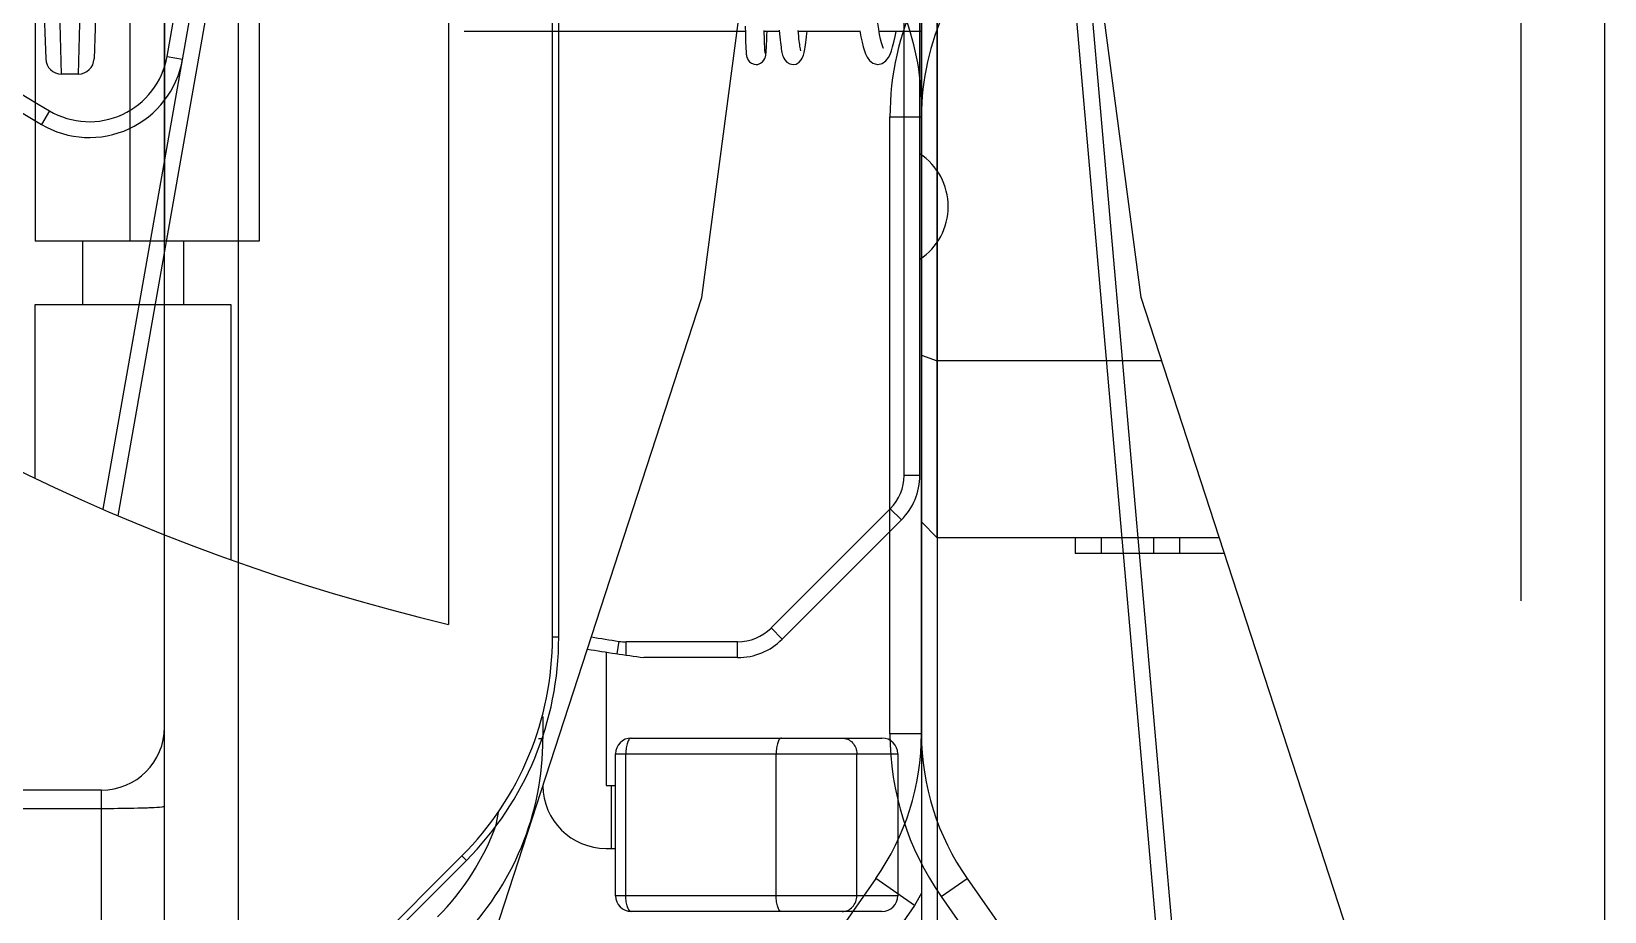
# Model space of a CAD drawing. Header units: millimetres. Extents: x -97344 to -49824, y -57049 to -40247.
# Drawn here: x -69317.88 to -69268.01, y -49653.45 to -49625.55 of the extents above; entities that cross this region are included whole.
import ezdxf

# ---------------------------------------------------------------- set-up
doc = ezdxf.new("R2010")
doc.units = ezdxf.units.MM
doc.header["$LTSCALE"] = 200
doc.linetypes.add('DOT_CENTER', pattern=[14, 12, -1, 0, -1])
for name, color, linetype in [('1', 7, 'Continuous'), ('DIM', 3, 'Continuous'), ('LAY0001', 7, 'Continuous'), ('LAY0012', 7, 'Continuous')]:
    doc.layers.add(name, color=color, linetype=linetype)

# ---------------------------------------------------------------- blocks, each defined once
blk = doc.blocks.new('23-D1020-B_EXTRUSION-MAIN-BODY_BASESTAND-0_5m_Absen-PL__363', base_point=(418.75, -61.98))
at = {"color": 7, "linetype": 'Continuous'}
for p, q in [((419.25, 9.52), (419.25, -47.48)), ((418.75, 9.02), (418.75, -46.98)), ((907.05, -28.338), (907.05, 2.777)), ((907.25, -28.338), (907.25, 2.777)), ((426.282, -38.505), (423.246, -3.803)), ((426.738, -37.98), (423.857, -5.058)), ((880.538, -58.91), (904.18, -35.268)), ((880.679, -59.051), (904.321, -35.409))]:
    blk.add_line(p, q, dxfattribs=at)
at = {"color": 140, "linetype": 'Continuous'}
for p, q in [((907.25, -28.338), (907.05, -28.338)), ((904.321, -35.409), (904.18, -35.268))]:
    blk.add_line(p, q, dxfattribs=at)
at = {"color": 7, "linetype": 'Continuous'}
for radius in [9.8, 10]:
    blk.add_arc((897.25, -28.338), radius, 315, 0, dxfattribs=at)
blk = doc.blocks.new('23-D1023-B_CURAVLE-PLATE-RIGHT_Absen-PL__364', base_point=(865.652, -91.98))
at = {"color": 7, "linetype": 'Continuous'}
for p, q in [((917.75, -31.394), (917.75, -11.839)), ((918.75, -31.394), (918.75, -11.839)), ((906.75, -30.852), (906.75, -31.545)), ((905.268, -34.281), (905.337, -33.889)), ((920.197, -35.983), (927.871, -46.942)), ((919.378, -36.556), (927.051, -47.516))]:
    blk.add_line(p, q, dxfattribs=at)
at = {"color": 140, "linetype": 'Continuous'}
for p, q in [((917.75, -11.839), (918.75, -11.839)), ((918.75, -31.394), (917.75, -31.394)), ((906.612, -31.545), (906.75, -31.545)), ((919.378, -36.556), (920.197, -35.983))]:
    blk.add_line(p, q, dxfattribs=at)
at = {"color": 7, "linetype": 'Continuous'}
for centre, radius, start, end in [((926.75, -11.839), 9, 130, 180), ((926.75, -11.839), 8, 130, 180), ((926.75, -31.394), 9, 180, 215), ((926.75, -31.394), 8, 180, 215), ((897.75, -31.545), 9, 315, 0), ((897.75, -31.545), 8, 314.9999, 339.9999)]:
    blk.add_arc(centre, radius, start, end, dxfattribs=at)
blk = doc.blocks.new('Top1', base_point=(668.75, -75.52))
at = {"color": 7, "linetype": 'Continuous'}
for p, q in [((417.303, -35.983), (386.007, -80.678)), ((418.532, -36.843), (387.236, -81.539)), ((418.75, -36.446), (418.532, -36.843))]:
    blk.add_line(p, q, dxfattribs=at)
at = {"color": 140, "linetype": 'Continuous'}
blk.add_line((418.532, -36.843), (417.303, -35.983), dxfattribs=at)
at = {"color": 7, "linetype": 'Continuous'}
for centre, start, end in [((410.75, -11.503), 0, 45), ((410.75, -31.394), 325, 0)]:
    blk.add_arc(centre, 8, start, end, dxfattribs=at)
at = {"layer": '1', "color": 1, "linetype": 'DOT_CENTER'}
for p, q in [((418.75, 43.169), (418.75, -93.98)), ((918.75, 43.169), (918.75, -93.98))]:
    blk.add_line(p, q, dxfattribs=at)
for name, p in [('23-D1020-B_EXTRUSION-MAIN-BODY_BASESTAND-0_5m_Absen-PL__363', (418.75, -61.98)), ('23-D1023-B_CURAVLE-PLATE-RIGHT_Absen-PL__364', (865.652, -91.98))]:
    blk.add_blockref(name, p)
blk = doc.blocks.new('*U1466')
blk.add_blockref('Top1', (0, -50.114))
blk = doc.blocks.new('*U1467')
at = {"layer": 'DIM', "color": 0, "linetype": 'ByBlock', "lineweight": -2, "transparency": 16777216}
for p in [(0, 0), (500, 0)]:
    blk.add_blockref('*U1466', p, dxfattribs=at)
blk = doc.blocks.new('2250')
at = {"color": 7, "linetype": 'Continuous'}
for p, q in [((-45111.781, -64477.34), (-45111.781, -64433.34)), ((-45566.123, -64433.84), (-45566.123, -64477.34)), ((-45109.439, -64477.34), (-45109.439, -64433.84)), ((-45587.781, -64463.84), (-45587.781, -64438.84)), ((-45587.281, -64464.34), (-45587.281, -64438.84)), ((-45580.818, -64456.724), (-45583.18, -64438.786)), ((-45094.743, -64456.724), (-45092.381, -64438.784)), ((-45088.331, -64462.361), (-45088.331, -64438.84)), ((-45087.831, -64462.361), (-45087.831, -64438.84)), ((-45593.367, -64448.29), (-45602.281, -64448.29)), ((-45593.371, -64448.126), (-45593.365, -64448.35)), ((-45593.365, -64448.35), (-45593.361, -64448.495)), ((-45592.765, -64448.361), (-45592.767, -64448.257)), ((-45592.287, -64448.29), (-45592.766, -64448.29)), ((-45592.762, -64448.455), (-45592.765, -64448.361)), ((-45592.759, -64448.542), (-45592.762, -64448.455)), ((-45592.683, -64448.499), (-45592.679, -64448.395)), ((-45592.679, -64448.395), (-45592.675, -64448.29)), ((-45589.73, -64448.29), (-45591.686, -64448.29)), ((-45587.781, -64448.29), (-45589.124, -64448.29)), ((-45589.076, -64448.531), (-45589.106, -64448.388)), ((-45593.361, -64448.495), (-45593.358, -64448.582)), ((-45593.358, -64448.582), (-45593.355, -64448.66)), ((-45593.355, -64448.66), (-45593.352, -64448.731)), ((-45593.352, -64448.731), (-45593.349, -64448.794)), ((-45593.349, -64448.794), (-45593.346, -64448.851)), ((-45593.346, -64448.851), (-45593.343, -64448.901)), ((-45592.756, -64448.62), (-45592.759, -64448.542)), ((-45592.753, -64448.691), (-45592.756, -64448.62)), ((-45592.751, -64448.753), (-45592.753, -64448.691)), ((-45592.748, -64448.808), (-45592.751, -64448.753)), ((-45592.745, -64448.856), (-45592.748, -64448.808)), ((-45592.698, -64448.818), (-45592.694, -64448.752)), ((-45592.694, -64448.752), (-45592.691, -64448.677)), ((-45592.691, -64448.677), (-45592.687, -64448.593)), ((-45592.687, -64448.593), (-45592.683, -64448.499)), ((-45574.006, -64477.649), (-45580.818, -64456.724)), ((-45101.556, -64477.649), (-45094.743, -64456.724)), ((-45587.781, -64458.547), (-45587.281, -64458.736)), ((-45580.163, -64458.736), (-45587.281, -64458.736)), ((-45087.831, -64462.361), (-45088.331, -64462.361)), ((-45088.77, -64463.422), (-45092.549, -64467.2)), ((-45088.77, -64463.422), (-45088.417, -64463.775)), ((-45587.781, -64463.84), (-45587.281, -64464.34)), ((-45088.417, -64463.775), (-45092.195, -64467.554)), ((-45578.339, -64464.34), (-45587.281, -64464.34)), ((-45582.912, -64464.34), (-45582.912, -64464.84)), ((-45582.083, -64464.34), (-45582.083, -64464.84)), ((-45580.426, -64464.34), (-45580.426, -64464.84)), ((-45579.597, -64464.34), (-45579.597, -64464.84)), ((-45578.176, -64464.84), (-45582.912, -64464.84)), ((-45092.195, -64467.554), (-45092.549, -64467.2)), ((-45097.429, -64468.018), (-45097.369, -64467.623)), ((-45093.609, -64467.64), (-45097.146, -64467.64)), ((-45097.146, -64468.06), (-45097.146, -64467.64)), ((-45093.609, -64468.14), (-45093.609, -64467.64)), ((-45097.781, -64467.956), (-45097.781, -64472.19)), ((-45093.609, -64468.14), (-45096.585, -64468.14)), ((-45096.981, -64470.69), (-45089.034, -64470.69)), ((-45097.481, -64471.19), (-45088.534, -64471.19)), ((-45097.481, -64475.69), (-45097.481, -64471.19)), ((-45097.152, -64475.69), (-45097.152, -64471.19)), ((-45092.388, -64475.69), (-45092.388, -64471.19)), ((-45089.831, -64475.69), (-45089.831, -64471.19)), ((-45088.534, -64471.19), (-45088.534, -64475.69)), ((-45113.781, -64472.34), (-45127.042, -64472.34)), ((-45113.781, -64478.34), (-45113.781, -64472.34)), ((-45097.781, -64472.19), (-45097.481, -64472.19)), ((-45097.608, -64474.19), (-45097.608, -64472.19)), ((-45127.042, -64472.919), (-45113.781, -64472.919)), ((-45097.781, -64474.19), (-45097.481, -64474.19)), ((-45088.534, -64475.69), (-45097.481, -64475.69)), ((-45089.034, -64476.19), (-45096.981, -64476.19))]:
    blk.add_line(p, q, dxfattribs=at)
for points in [[(-45589.106, -64448.388), (-45589.137, -64448.219), (-45589.168, -64448.026), (-45589.2, -64447.807), (-45589.233, -64447.563), (-45589.266, -64447.294), (-45589.3, -64446.999), (-45589.334, -64446.68), (-45589.369, -64446.336), (-45589.404, -64445.97), (-45589.439, -64445.584), (-45589.474, -64445.178), (-45589.509, -64444.756), (-45589.544, -64444.32), (-45589.579, -64443.873), (-45589.614, -64443.417), (-45589.649, -64442.955), (-45589.684, -64442.491)], [(-45591.604, -64448.903), (-45591.603, -64448.906), (-45591.603, -64448.905), (-45591.607, -64448.892), (-45591.612, -64448.87), (-45591.619, -64448.839), (-45591.626, -64448.802), (-45591.633, -64448.757), (-45591.641, -64448.706), (-45591.648, -64448.647), (-45591.656, -64448.583), (-45591.664, -64448.511), (-45591.672, -64448.433), (-45591.681, -64448.348), (-45591.689, -64448.257)], [(-45592.291, -64448.251), (-45592.281, -64448.359), (-45592.272, -64448.459), (-45592.262, -64448.551), (-45592.253, -64448.635), (-45592.243, -64448.712), (-45592.234, -64448.782), (-45592.225, -64448.844), (-45592.215, -64448.901), (-45592.205, -64448.953), (-45592.194, -64449.001), (-45592.182, -64449.044), (-45592.167, -64449.088), (-45592.147, -64449.134), (-45592.113, -64449.189), (-45592.047, -64449.262), (-45591.951, -64449.32), (-45591.852, -64449.34)], [(-45591.498, -64448.956), (-45591.488, -64448.905), (-45591.477, -64448.848), (-45591.467, -64448.785), (-45591.456, -64448.714), (-45591.446, -64448.636), (-45591.435, -64448.551), (-45591.424, -64448.457), (-45591.413, -64448.357), (-45591.407, -64448.29)], [(-45589.734, -64448.264), (-45589.699, -64448.459), (-45589.664, -64448.629), (-45589.629, -64448.774), (-45589.592, -64448.898), (-45589.554, -64449.002), (-45589.507, -64449.101), (-45589.43, -64449.207), (-45589.318, -64449.296), (-45589.179, -64449.339), (-45589.165, -64449.339)], [(-45589.165, -64449.34), (-45589.023, -64449.305), (-45588.908, -64449.22), (-45588.827, -64449.115), (-45588.775, -64449.015), (-45588.734, -64448.908), (-45588.694, -64448.78), (-45588.656, -64448.63), (-45588.617, -64448.452), (-45588.586, -64448.29)], [(-45593.343, -64448.901), (-45593.342, -64448.923), (-45593.341, -64448.944), (-45593.339, -64448.964), (-45593.337, -64448.983), (-45593.336, -64449), (-45593.334, -64449.016), (-45593.332, -64449.031), (-45593.33, -64449.045), (-45593.328, -64449.059), (-45593.325, -64449.074), (-45593.321, -64449.092), (-45593.314, -64449.115), (-45593.301, -64449.148), (-45593.273, -64449.196), (-45593.228, -64449.248), (-45593.167, -64449.297), (-45593.088, -64449.331), (-45593.024, -64449.34)], [(-45593.024, -64449.34), (-45592.965, -64449.332), (-45592.883, -64449.297), (-45592.819, -64449.247), (-45592.774, -64449.194), (-45592.747, -64449.146), (-45592.734, -64449.113), (-45592.727, -64449.089), (-45592.722, -64449.07), (-45592.719, -64449.054), (-45592.717, -64449.038), (-45592.715, -64449.022), (-45592.713, -64449.005), (-45592.711, -64448.988), (-45592.709, -64448.968), (-45592.707, -64448.948), (-45592.705, -64448.925), (-45592.704, -64448.901), (-45592.702, -64448.876), (-45592.698, -64448.818)], [(-45592.735, -64448.977), (-45592.735, -64448.978), (-45592.735, -64448.976), (-45592.736, -64448.972), (-45592.737, -64448.965), (-45592.738, -64448.955), (-45592.739, -64448.944), (-45592.74, -64448.93), (-45592.742, -64448.914), (-45592.743, -64448.897), (-45592.744, -64448.877), (-45592.745, -64448.856)], [(-45591.852, -64449.34), (-45591.757, -64449.321), (-45591.66, -64449.264), (-45591.592, -64449.192), (-45591.558, -64449.135), (-45591.537, -64449.089), (-45591.522, -64449.045), (-45591.51, -64449.003), (-45591.498, -64448.956)], [(-45588.984, -64448.834), (-45588.984, -64448.834), (-45588.996, -64448.807), (-45589.02, -64448.741), (-45589.047, -64448.65), (-45589.076, -64448.531)]]:
    blk.add_lwpolyline(points, dxfattribs=at)
for centre, radius, start, end in [((-45088.931, -64453.84), 2, 303.3765, 56.6235), ((-45089.831, -64462.361), 1.5, 315, 360), ((-45089.831, -64462.361), 2, 315, 360), ((-45093.609, -64466.14), 1.5, 270, 315), ((-45087.781, -64403.84), 64.9, 260.61002, 262.20303), ((-45087.781, -64403.84), 64.5, 260.66292, 261.45092), ((-45097.146, -64466.14), 1.5, 261.4509, 270), ((-45093.609, -64466.14), 2, 270, 315), ((-45113.781, -64470.34), 2, 270, 0), ((-45096.981, -64471.19), 0.5, 90, 180), ((-45089.034, -64471.19), 0.5, 0, 90), ((-45097.781, -64472.19), 2, 180.1762, 270), ((-45096.981, -64475.69), 0.5, 180, 270), ((-45089.034, -64475.69), 0.5, 270, 360)]:
    blk.add_arc(centre, radius, start, end, dxfattribs=at)
for points, knots in [([(-45096.981, -64470.69), (-45096.992, -64470.69), (-45097.018, -64470.698), (-45097.05, -64470.73), (-45097.079, -64470.777), (-45097.104, -64470.839), (-45097.125, -64470.915), (-45097.146, -64471.032), (-45097.152, -64471.126), (-45097.152, -64471.19)], [0, 0, 0, 0, 0.062159, 0.139024, 0.237291, 0.358003, 0.498961, 0.656372, 1, 1, 1, 1]), ([(-45092.217, -64470.69), (-45092.229, -64470.69), (-45092.255, -64470.698), (-45092.287, -64470.73), (-45092.316, -64470.777), (-45092.341, -64470.839), (-45092.362, -64470.915), (-45092.383, -64471.032), (-45092.388, -64471.126), (-45092.388, -64471.19)], [0, 0, 0, 0, 0.062158, 0.139022, 0.237287, 0.357998, 0.498953, 0.656362, 1, 1, 1, 1]), ([(-45090.299, -64470.69), (-45090.238, -64470.69), (-45090.113, -64470.716), (-45089.958, -64470.829), (-45089.855, -64470.995), (-45089.831, -64471.125), (-45089.831, -64471.19)], [0, 0, 0, 0, 0.242442, 0.489338, 0.742474, 1, 1, 1, 1]), ([(-45113.781, -64472.919), (-45113.651, -64472.919), (-45113.18, -64472.917), (-45112.708, -64472.91), (-45112.366, -64472.898)], [0, 0, 0, 0, 0.274371, 1, 1, 1, 1]), ([(-45112.366, -64472.898), (-45112.309, -64472.896), (-45112.137, -64472.889), (-45111.964, -64472.882), (-45111.85, -64472.867)], [0, 0, 0, 0, 0.332921, 1, 1, 1, 1]), ([(-45111.85, -64472.867), (-45111.833, -64472.865), (-45111.815, -64472.86), (-45111.781, -64472.855), (-45111.781, -64472.849)], [0, 0, 0, 0, 0.726733, 1, 1, 1, 1]), ([(-45096.981, -64476.19), (-45096.992, -64476.19), (-45097.018, -64476.181), (-45097.05, -64476.15), (-45097.079, -64476.102), (-45097.104, -64476.04), (-45097.125, -64475.965), (-45097.146, -64475.847), (-45097.152, -64475.754), (-45097.152, -64475.69)], [0, 0, 0, 0, 0.062159, 0.139024, 0.237291, 0.358003, 0.498961, 0.656373, 1, 1, 1, 1]), ([(-45092.217, -64476.19), (-45092.229, -64476.19), (-45092.255, -64476.181), (-45092.287, -64476.15), (-45092.316, -64476.102), (-45092.341, -64476.04), (-45092.362, -64475.965), (-45092.383, -64475.847), (-45092.388, -64475.754), (-45092.388, -64475.69)], [0, 0, 0, 0, 0.062158, 0.139022, 0.237287, 0.357998, 0.498953, 0.656362, 1, 1, 1, 1]), ([(-45090.299, -64476.19), (-45090.238, -64476.19), (-45090.113, -64476.163), (-45089.958, -64476.05), (-45089.855, -64475.884), (-45089.831, -64475.754), (-45089.831, -64475.69)], [0, 0, 0, 0, 0.242442, 0.489338, 0.742474, 1, 1, 1, 1])]:
    blk.add_open_spline(points, degree=3, knots=knots, dxfattribs=at)
at = {"layer": 'LAY0001', "color": 7, "linetype": 'Continuous'}
for p, q in [((-45115.881, -64428.84), (-45115.881, -64454.94)), ((-45113.724, -64463.438), (-45107.623, -64428.84)), ((-45113.252, -64463.641), (-45107.116, -64428.84)), ((-45112.881, -64428.84), (-45112.881, -64454.94)), ((-45111.781, -64428.84), (-45111.781, -64454.94)), ((-45108.781, -64428.84), (-45108.781, -64454.94)), ((-45102.781, -64428.84), (-45102.781, -64467.085)), ((-45116.117, -64432.84), (-45115.548, -64449.157)), ((-45113.444, -64432.84), (-45114.014, -64449.157)), ((-45111.701, -64449.084), (-45108.836, -64432.84)), ((-45115.048, -64449.64), (-45115.1, -64447.64)), ((-45114.461, -64447.64), (-45114.514, -64449.64)), ((-45111.701, -64449.084), (-45111.208, -64449.171)), ((-45114.514, -64449.64), (-45115.048, -64449.64)), ((-45115.431, -64450.805), (-45115.685, -64451.235)), ((-45108.781, -64454.94), (-45115.881, -64454.94)), ((-45114.381, -64454.94), (-45114.381, -64456.94)), ((-45111.181, -64454.94), (-45111.181, -64456.94)), ((-45115.881, -64456.94), (-45109.681, -64456.94)), ((-45115.881, -64462.452), (-45115.881, -64456.94)), ((-45109.681, -64456.94), (-45109.681, -64465.039))]:
    blk.add_line(p, q, dxfattribs=at)
for centre, radius, start, end in [((-45087.781, -64403.84), 55, 207.0357, 239.5127), ((-45087.781, -64403.84), 65, 203.70253, 256.65764), ((-45087.781, -64403.84), 54.5, 212.1481, 239.5127), ((-45114.163, -64448.65), 3, 239.5127, 350), ((-45115.048, -64449.14), 0.5, 182.0015, 270.0001), ((-45114.163, -64448.65), 2.5, 239.5127, 350), ((-45114.514, -64449.14), 0.5, 269.9999, 357.9982)]:
    blk.add_arc(centre, radius, start, end, dxfattribs=at)
at = {"layer": 'LAY0012', "color": 7, "linetype": 'Continuous'}
blk.add_line((-45568.781, -64430.199), (-45568.781, -64466.337), dxfattribs=at)
blk = doc.blocks.new('*U1488')
at = {"layer": 'DIM', "color": 3}
blk.add_blockref('2250', (45347.11, 64440.647), dxfattribs=at)
blk = doc.blocks.new('*U1489')
at = {"layer": 'DIM', "color": 0, "linetype": 'ByBlock', "lineweight": -2, "transparency": 16777216}
for p in [(0, 0), (500, 0)]:
    blk.add_blockref('*U1488', p, dxfattribs=at)

msp = doc.modelspace()

# ---------------------------------------------------------------- block references
at = {"layer": 'DIM', "color": 3}
for name, p in [('*U1467', (-69539.665, -49641.82)), ('*U1489', (-69548.994, -49617.903))]:
    msp.add_blockref(name, p, dxfattribs=at)

doc.saveas('drawing.dxf')
